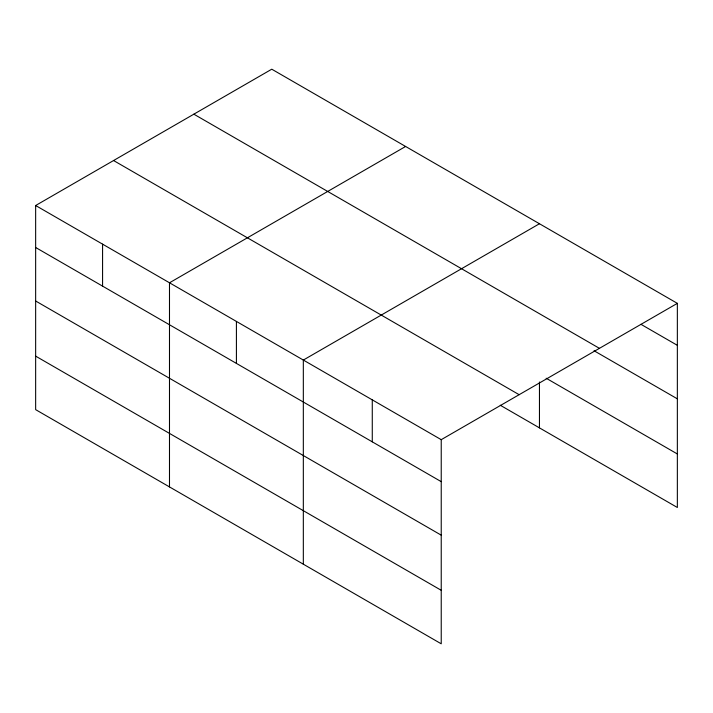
<?xml version="1.0" encoding="UTF-8"?>
<svg xmlns="http://www.w3.org/2000/svg" width="713" height="713" viewBox="0 0 713 713"><rect width="100%" height="100%" fill="white"/><g stroke="black" fill="none" stroke-linecap="round" stroke-linejoin="round"><path stroke-width="1.07" d="M35.65 205.513L441.231 439.671L441.231 643.803L35.65 409.645L35.65 205.513L271.769 69.197L677.35 303.355L677.35 507.487L500.259 405.242M405.617 146.468L169.489 282.794L169.489 486.917M539.456 223.739L303.328 360.065L303.328 564.197M441.231 439.671L677.35 303.355M640.96 324.317L677.35 345.324M193.856 114.178L599.428 348.336M594.036 350.743L677.35 398.834M546.158 378.229L677.35 453.967M113.572 160.532L519.144 394.69M35.65 247.491L441.231 481.649M35.65 301.002L441.231 535.16M35.65 356.135L441.231 590.293M539.456 381.999L539.456 427.871M372.275 399.868L372.275 441.846M236.413 321.429L236.413 363.398M102.574 244.149L102.574 286.127"/></g></svg>
